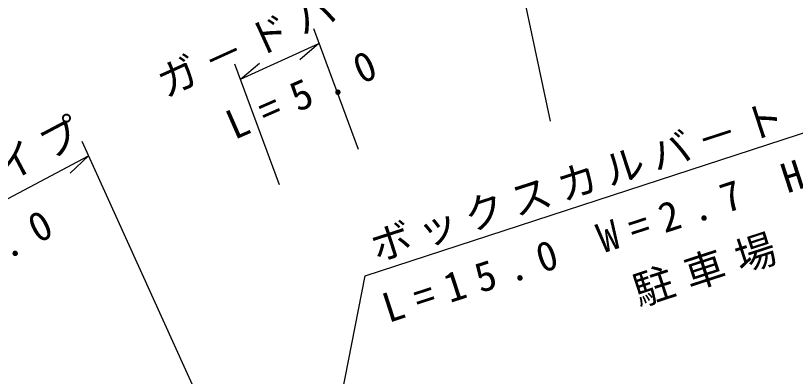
# Model space of a CAD drawing. Units: millimetres, scale not verified. Extents: x 40000 to 680000, y 20000 to 380000.
# Drawn here: x 76810 to 125031, y 292432 to 314739 of the extents above; entities that cross this region are included whole.
import ezdxf

# ---------------------------------------------------------------- set-up
doc = ezdxf.new("R2010")
doc.units = ezdxf.units.MM
doc.header["$LTSCALE"] = 1000
for name, color, linetype, lineweight in [('M-BGD', 7, 'Continuous', 25), ('M-BMK-HTXT', 7, 'Continuous', 13), ('M-BMK-OTRS', 5, 'Continuous', 25), ('M-STR-STR3', 7, 'Continuous', 25)]:
    doc.layers.add(name, color=color, linetype=linetype, lineweight=lineweight)
doc.layers.add('M-STR-HTXT', color=7, linetype='Continuous')
doc.styles.add('ＭＳ ゴシック', font='')
doc.styles.get('ＭＳ ゴシック').set_extended_font_data('MS Gothic')

msp = doc.modelspace()

# ---------------------------------------------------------------- linework, layer by layer
at = {"layer": 'M-BGD'}
for p, q in [((109895, 308220), (107894, 317555)), ((95222, 313948), (97995, 306485)), ((90709, 310801), (95570, 313010)), ((95570, 313010), (94378, 312007)), ((93133, 304275), (90360, 311738)), ((90709, 310801), (91900, 311804)), ((98422, 298644), (133650, 310146)), ((80901, 306976), (92991, 280377)), ((65695, 297790), (81314, 306065)), ((81314, 306065), (80185, 304992)), ((95271, 282471), (98422, 298644))]:
    msp.add_line(p, q, dxfattribs=at)
at = {"layer": 'M-BMK-OTRS'}
msp.add_arc((175124, 98062), 200032, 100.04764, 111.59393, dxfattribs=at)
at = {"layer": 'M-STR-STR3'}
msp.add_arc((173863, 101385), 196094, 99.85468, 111.61465, dxfattribs=at)

# ---------------------------------------------------------------- texts
at = {"layer": 'M-BMK-HTXT', "insert": (115431, 296557), "char_height": 1833, "attachment_point": 7, "rotation": 18, "style": 'ＭＳ ゴシック'}
msp.add_mtext('\\T1.32;駐車場\\~', dxfattribs=at)
at = {"layer": 'M-STR-HTXT', "char_height": 1833, "attachment_point": 7, "style": 'ＭＳ ゴシック'}
for s, insert, rotation in [('\\T1.24;ガ－ドパイプ', (86122, 309547), 24.4), ('\\T1.72;L=5.0', (90348, 307009), 23.7), ('\\T1.21;ボックスカルバ－ト\\~', (99190, 299319), 18), ('\\T1.24;ガ－ドパイプ', (65222, 298442), 27.9), ('\\T1.6;L=15.0\\~W=2.7\\~H=1.7', (99869, 295700), 18), ('\\T1.72;L=6.0', (70622, 296595), 27.8)]:
    msp.add_mtext(s, dxfattribs=dict(at, insert=insert, rotation=rotation))

doc.saveas('drawing.dxf')
